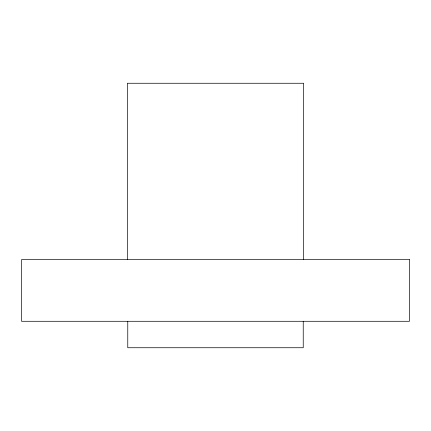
<?xml version="1.0" encoding="UTF-8"?>
<svg xmlns="http://www.w3.org/2000/svg" width="431" height="431" viewBox="0 0 431 431"><rect width="100%" height="100%" fill="white"/><g stroke="black" fill="none" stroke-linecap="round" stroke-linejoin="round"><path stroke-width="0.65" d="M303.656 259.581L303.656 83.264L127.344 83.264L127.344 259.581M303.235 321.289L303.235 347.736L127.765 347.736L127.765 321.289M409.45 259.581L21.55 259.581L21.55 321.289L409.45 321.289L409.45 259.581"/></g></svg>
